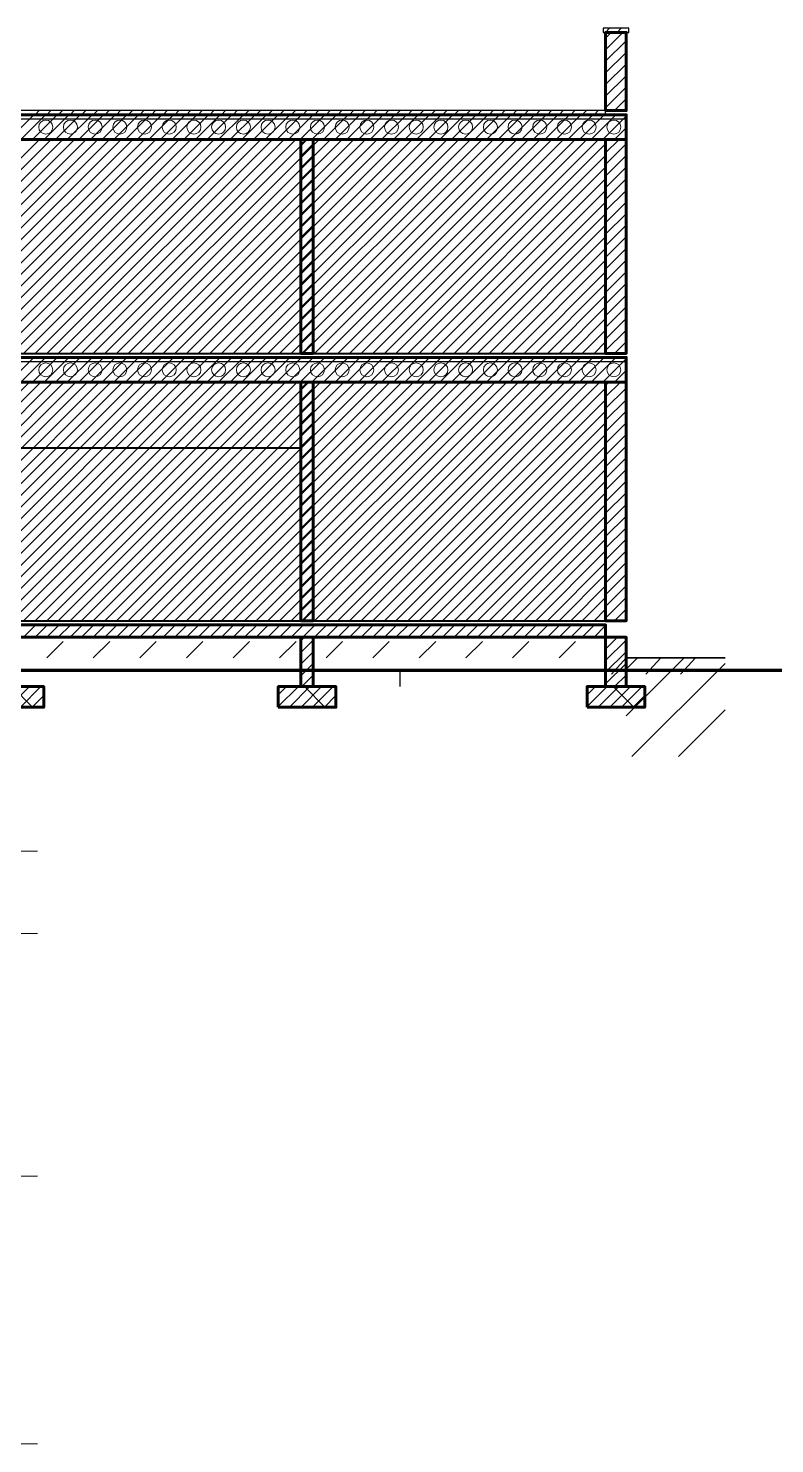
# Model space of a CAD drawing. Header units: metres. Extents: x -1.4 to 41.5, y -29.1 to 7.4.
# Drawn here: x 16.74 to 25.8, y -10 to 7.2 of the extents above; entities that cross this region are included whole.
import ezdxf

# ---------------------------------------------------------------- set-up
doc = ezdxf.new("R2010")
doc.units = ezdxf.units.M
for name, color, linetype, lineweight in [('hatch', 7, 'CONTINUOUS', 9), ('hatch-2', 7, 'CONTINUOUS', 9), ('hormigon', 7, 'CONTINUOUS', 30), ('marco', 7, 'CONTINUOUS', 70), ('marco-fino', 7, 'CONTINUOUS', 25), ('marco-medio', 7, 'CONTINUOUS', 40), ('muro-corte', 7, 'CONTINUOUS', 60), ('muro-fill', 7, 'CONTINUOUS', 25), ('nivel', 7, 'CONTINUOUS', 20), ('sombra', 7, 'CONTINUOUS', 5), ('tabique-fill', 7, 'CONTINUOUS', 30), ('terreno', 7, 'CONTINUOUS', 35)]:
    doc.layers.add(name, color=color, linetype=linetype, lineweight=lineweight)

msp = doc.modelspace()

# ---------------------------------------------------------------- linework, layer by layer
at = {"layer": 'hatch'}
for p, q in [((23.747, 7.15), (23.797, 7.2)), ((23.75, 6.94), (23.96, 7.15)), ((23.75, 7.081), (23.819, 7.15)), ((23.889, 7.15), (23.939, 7.2)), ((23.75, 6.799), (24, 7.049)), ((23.75, 6.657), (24, 6.907)), ((23.75, 6.516), (24, 6.766)), ((23.75, 6.374), (24, 6.624)), ((23.75, 6.233), (24, 6.483)), ((16.82, 6.15), (16.87, 6.2)), ((16.962, 6.15), (17.012, 6.2)), ((17.103, 6.15), (17.153, 6.2)), ((17.245, 6.15), (17.295, 6.2)), ((17.386, 6.15), (17.436, 6.2)), ((17.527, 6.15), (17.577, 6.2)), ((17.669, 6.15), (17.719, 6.2)), ((17.81, 6.15), (17.86, 6.2)), ((17.952, 6.15), (18.002, 6.2)), ((18.093, 6.15), (18.143, 6.2)), ((18.235, 6.15), (18.285, 6.2)), ((18.376, 6.15), (18.426, 6.2)), ((18.517, 6.15), (18.567, 6.2)), ((18.659, 6.15), (18.709, 6.2)), ((18.8, 6.15), (18.85, 6.2)), ((18.942, 6.15), (18.992, 6.2)), ((19.083, 6.15), (19.133, 6.2)), ((19.225, 6.15), (19.275, 6.2)), ((19.366, 6.15), (19.416, 6.2)), ((19.507, 6.15), (19.557, 6.2)), ((19.649, 6.15), (19.699, 6.2)), ((19.79, 6.15), (19.84, 6.2)), ((19.932, 6.15), (19.982, 6.2)), ((20.073, 6.15), (20.123, 6.2)), ((20.214, 6.15), (20.264, 6.2)), ((20.356, 6.15), (20.406, 6.2)), ((20.497, 6.15), (20.547, 6.2)), ((20.639, 6.15), (20.689, 6.2)), ((20.78, 6.15), (20.83, 6.2)), ((20.922, 6.15), (20.972, 6.2)), ((21.063, 6.15), (21.113, 6.2)), ((21.204, 6.15), (21.254, 6.2)), ((21.346, 6.15), (21.396, 6.2)), ((21.487, 6.15), (21.537, 6.2)), ((21.629, 6.15), (21.679, 6.2)), ((21.77, 6.15), (21.82, 6.2)), ((21.912, 6.15), (21.962, 6.2)), ((22.053, 6.15), (22.103, 6.2)), ((22.194, 6.15), (22.244, 6.2)), ((22.336, 6.15), (22.386, 6.2)), ((22.477, 6.15), (22.527, 6.2)), ((22.619, 6.15), (22.669, 6.2)), ((22.76, 6.15), (22.81, 6.2)), ((22.901, 6.15), (22.951, 6.2)), ((23.043, 6.15), (23.093, 6.2)), ((23.184, 6.15), (23.234, 6.2)), ((23.326, 6.15), (23.376, 6.2)), ((23.467, 6.15), (23.517, 6.2)), ((23.609, 6.15), (23.659, 6.2)), ((23.859, 6.2), (24, 6.341)), ((16.505, 5.85), (16.805, 6.15)), ((16.646, 5.85), (16.946, 6.15)), ((16.788, 5.85), (17.088, 6.15)), ((16.929, 5.85), (17.229, 6.15)), ((17.07, 5.85), (17.37, 6.15)), ((17.212, 5.85), (17.512, 6.15)), ((17.353, 5.85), (17.653, 6.15)), ((17.495, 5.85), (17.795, 6.15)), ((17.636, 5.85), (17.936, 6.15)), ((17.777, 5.85), (18.077, 6.15)), ((17.919, 5.85), (18.219, 6.15)), ((18.06, 5.85), (18.36, 6.15)), ((18.202, 5.85), (18.502, 6.15)), ((18.343, 5.85), (18.643, 6.15)), ((18.485, 5.85), (18.785, 6.15)), ((18.626, 5.85), (18.926, 6.15)), ((18.767, 5.85), (19.067, 6.15)), ((18.909, 5.85), (19.209, 6.15)), ((19.05, 5.85), (19.35, 6.15)), ((19.192, 5.85), (19.492, 6.15)), ((19.333, 5.85), (19.633, 6.15)), ((19.475, 5.85), (19.775, 6.15)), ((19.616, 5.85), (19.916, 6.15)), ((19.757, 5.85), (20.057, 6.15)), ((19.899, 5.85), (20.199, 6.15)), ((20.04, 5.85), (20.34, 6.15)), ((20.182, 5.85), (20.482, 6.15)), ((20.323, 5.85), (20.623, 6.15)), ((20.464, 5.85), (20.764, 6.15)), ((20.606, 5.85), (20.906, 6.15)), ((20.747, 5.85), (21.047, 6.15)), ((20.889, 5.85), (21.189, 6.15)), ((21.03, 5.85), (21.33, 6.15)), ((21.172, 5.85), (21.472, 6.15)), ((21.313, 5.85), (21.613, 6.15)), ((21.454, 5.85), (21.754, 6.15)), ((21.596, 5.85), (21.896, 6.15)), ((21.737, 5.85), (22.037, 6.15)), ((21.879, 5.85), (22.179, 6.15)), ((22.02, 5.85), (22.32, 6.15)), ((22.162, 5.85), (22.462, 6.15)), ((22.303, 5.85), (22.603, 6.15)), ((22.444, 5.85), (22.744, 6.15)), ((22.586, 5.85), (22.886, 6.15)), ((22.727, 5.85), (23.027, 6.15)), ((22.869, 5.85), (23.169, 6.15)), ((23.01, 5.85), (23.31, 6.15)), ((23.151, 5.85), (23.451, 6.15)), ((23.293, 5.85), (23.593, 6.15)), ((23.434, 5.85), (23.734, 6.15)), ((23.576, 5.85), (23.876, 6.15)), ((23.717, 5.85), (24, 6.133)), ((14.275, 3.25), (16.875, 5.85)), ((14.416, 3.25), (17.016, 5.85)), ((14.558, 3.25), (17.158, 5.85)), ((14.699, 3.25), (17.299, 5.85)), ((14.84, 3.25), (17.44, 5.85)), ((14.982, 3.25), (17.582, 5.85)), ((15.123, 3.25), (17.723, 5.85)), ((15.265, 3.25), (17.865, 5.85)), ((15.406, 3.25), (18.006, 5.85)), ((15.548, 3.25), (18.148, 5.85)), ((15.689, 3.25), (18.289, 5.85)), ((15.83, 3.25), (18.43, 5.85)), ((15.972, 3.25), (18.572, 5.85)), ((16.113, 3.25), (18.713, 5.85)), ((16.255, 3.25), (18.855, 5.85)), ((16.396, 3.25), (18.996, 5.85)), ((16.538, 3.25), (19.138, 5.85)), ((16.679, 3.25), (19.279, 5.85)), ((16.82, 3.25), (19.42, 5.85)), ((16.962, 3.25), (19.562, 5.85)), ((17.103, 3.25), (19.703, 5.85)), ((17.245, 3.25), (19.845, 5.85)), ((17.386, 3.25), (19.986, 5.85)), ((17.527, 3.25), (20.127, 5.85)), ((17.669, 3.25), (20.269, 5.85)), ((17.81, 3.25), (20.41, 5.85)), ((17.952, 3.25), (20.552, 5.85)), ((18.093, 3.25), (20.693, 5.85)), ((18.235, 3.25), (20.835, 5.85)), ((18.376, 3.25), (20.976, 5.85)), ((18.517, 3.25), (21.117, 5.85)), ((18.659, 3.25), (21.259, 5.85)), ((18.8, 3.25), (21.4, 5.85)), ((18.942, 3.25), (21.542, 5.85)), ((19.083, 3.25), (21.683, 5.85)), ((19.225, 3.25), (21.825, 5.85)), ((19.366, 3.25), (21.966, 5.85)), ((19.507, 3.25), (22.107, 5.85)), ((19.649, 3.25), (22.249, 5.85)), ((19.79, 3.25), (22.39, 5.85)), ((19.932, 3.25), (22.532, 5.85)), ((20.05, 5.787), (20.113, 5.85)), ((20.073, 3.25), (22.673, 5.85)), ((20.214, 3.25), (22.814, 5.85)), ((20.356, 3.25), (22.956, 5.85)), ((20.497, 3.25), (23.097, 5.85)), ((20.639, 3.25), (23.239, 5.85)), ((20.78, 3.25), (23.38, 5.85)), ((20.922, 3.25), (23.522, 5.85)), ((21.063, 3.25), (23.663, 5.85)), ((23.75, 5.687), (23.913, 5.85)), ((23.75, 5.828), (23.772, 5.85)), ((23.859, 5.85), (24, 5.991)), ((20.05, 5.646), (20.2, 5.796)), ((21.204, 3.25), (23.75, 5.796)), ((23.75, 5.546), (24, 5.796)), ((20.05, 5.504), (20.2, 5.654)), ((20.05, 5.363), (20.2, 5.513)), ((21.346, 3.25), (23.75, 5.654)), ((21.487, 3.25), (23.75, 5.513)), ((23.75, 5.404), (24, 5.654)), ((23.75, 5.263), (24, 5.513)), ((20.05, 5.221), (20.2, 5.371)), ((21.629, 3.25), (23.75, 5.371)), ((23.75, 5.121), (24, 5.371)), ((20.05, 5.08), (20.2, 5.23)), ((21.77, 3.25), (23.75, 5.23)), ((23.75, 4.98), (24, 5.23)), ((20.05, 4.938), (20.2, 5.088)), ((21.912, 3.25), (23.75, 5.088)), ((23.75, 4.838), (24, 5.088)), ((20.05, 4.797), (20.2, 4.947)), ((22.053, 3.25), (23.75, 4.947)), ((23.75, 4.697), (24, 4.947)), ((20.05, 4.656), (20.2, 4.806)), ((20.05, 4.514), (20.2, 4.664)), ((22.194, 3.25), (23.75, 4.806)), ((22.336, 3.25), (23.75, 4.664)), ((23.75, 4.556), (24, 4.806)), ((23.75, 4.414), (24, 4.664)), ((20.05, 4.373), (20.2, 4.523)), ((22.477, 3.25), (23.75, 4.523)), ((23.75, 4.273), (24, 4.523)), ((20.05, 4.231), (20.2, 4.381)), ((22.619, 3.25), (23.75, 4.381)), ((23.75, 4.131), (24, 4.381)), ((20.05, 4.09), (20.2, 4.24)), ((22.76, 3.25), (23.75, 4.24)), ((23.75, 3.99), (24, 4.24)), ((20.05, 3.949), (20.2, 4.099)), ((20.05, 3.807), (20.2, 3.957)), ((22.901, 3.25), (23.75, 4.099)), ((23.043, 3.25), (23.75, 3.957)), ((23.75, 3.849), (24, 4.099)), ((23.75, 3.707), (24, 3.957)), ((20.05, 3.666), (20.2, 3.816)), ((23.184, 3.25), (23.75, 3.816)), ((23.75, 3.566), (24, 3.816)), ((20.05, 3.524), (20.2, 3.674)), ((23.326, 3.25), (23.75, 3.674)), ((23.75, 3.424), (24, 3.674)), ((20.05, 3.383), (20.2, 3.533)), ((23.467, 3.25), (23.75, 3.533)), ((23.75, 3.283), (24, 3.533)), ((20.059, 3.25), (20.2, 3.391)), ((23.609, 3.25), (23.75, 3.391)), ((23.859, 3.25), (24, 3.391)), ((16.505, 2.9), (16.805, 3.2)), ((16.646, 2.9), (16.946, 3.2)), ((16.788, 2.9), (17.088, 3.2)), ((16.929, 2.9), (17.229, 3.2)), ((17.07, 2.9), (17.37, 3.2)), ((17.212, 2.9), (17.512, 3.2)), ((17.353, 2.9), (17.653, 3.2)), ((17.495, 2.9), (17.795, 3.2)), ((17.636, 2.9), (17.936, 3.2)), ((17.777, 2.9), (18.077, 3.2)), ((17.919, 2.9), (18.219, 3.2)), ((18.06, 2.9), (18.36, 3.2)), ((18.202, 2.9), (18.502, 3.2)), ((18.343, 2.9), (18.643, 3.2)), ((18.485, 2.9), (18.785, 3.2)), ((18.626, 2.9), (18.926, 3.2)), ((18.767, 2.9), (19.067, 3.2)), ((18.909, 2.9), (19.209, 3.2)), ((19.05, 2.9), (19.35, 3.2)), ((19.192, 2.9), (19.492, 3.2)), ((19.333, 2.9), (19.633, 3.2)), ((19.475, 2.9), (19.775, 3.2)), ((19.616, 2.9), (19.916, 3.2)), ((19.757, 2.9), (20.057, 3.2)), ((19.899, 2.9), (20.199, 3.2)), ((20.04, 2.9), (20.34, 3.2)), ((20.182, 2.9), (20.482, 3.2)), ((20.323, 2.9), (20.623, 3.2)), ((20.464, 2.9), (20.764, 3.2)), ((20.606, 2.9), (20.906, 3.2)), ((20.747, 2.9), (21.047, 3.2)), ((20.889, 2.9), (21.189, 3.2)), ((21.03, 2.9), (21.33, 3.2)), ((21.172, 2.9), (21.472, 3.2)), ((21.313, 2.9), (21.613, 3.2)), ((21.454, 2.9), (21.754, 3.2)), ((21.596, 2.9), (21.896, 3.2)), ((21.737, 2.9), (22.037, 3.2)), ((21.879, 2.9), (22.179, 3.2)), ((22.02, 2.9), (22.32, 3.2)), ((22.162, 2.9), (22.462, 3.2)), ((22.303, 2.9), (22.603, 3.2)), ((22.444, 2.9), (22.744, 3.2)), ((22.586, 2.9), (22.886, 3.2)), ((22.727, 2.9), (23.027, 3.2)), ((22.869, 2.9), (23.169, 3.2)), ((23.01, 2.9), (23.31, 3.2)), ((23.151, 2.9), (23.451, 3.2)), ((23.293, 2.9), (23.593, 3.2)), ((23.434, 2.9), (23.734, 3.2)), ((23.576, 2.9), (23.876, 3.2)), ((23.717, 2.9), (24, 3.183)), ((23.859, 2.9), (24, 3.041)), ((13.851, 0), (16.751, 2.9)), ((13.992, 0), (16.892, 2.9)), ((14.133, 0), (17.033, 2.9)), ((14.275, 0), (17.175, 2.9)), ((14.416, 0), (17.316, 2.9)), ((14.558, 0), (17.458, 2.9)), ((14.699, 0), (17.599, 2.9)), ((14.84, 0), (17.74, 2.9)), ((14.982, 0), (17.882, 2.9)), ((15.123, 0), (18.023, 2.9)), ((15.265, 0), (18.165, 2.9)), ((15.406, 0), (18.306, 2.9)), ((15.548, 0), (18.448, 2.9)), ((15.689, 0), (18.589, 2.9)), ((15.83, 0), (18.73, 2.9)), ((15.972, 0), (18.872, 2.9)), ((16.113, 0), (19.013, 2.9)), ((16.255, 0), (19.155, 2.9)), ((16.396, 0), (19.296, 2.9)), ((16.538, 0), (19.438, 2.9)), ((16.679, 0), (19.579, 2.9)), ((16.82, 0), (19.72, 2.9)), ((16.962, 0), (19.862, 2.9)), ((17.103, 0), (20.003, 2.9)), ((17.245, 0), (20.145, 2.9)), ((17.386, 0), (20.286, 2.9)), ((17.527, 0), (20.427, 2.9)), ((17.669, 0), (20.569, 2.9)), ((17.81, 0), (20.71, 2.9)), ((17.952, 0), (20.852, 2.9)), ((18.093, 0), (20.993, 2.9)), ((18.235, 0), (21.135, 2.9)), ((18.376, 0), (21.276, 2.9)), ((18.517, 0), (21.417, 2.9)), ((18.659, 0), (21.559, 2.9)), ((18.8, 0), (21.7, 2.9)), ((18.942, 0), (21.842, 2.9)), ((19.083, 0), (21.983, 2.9)), ((19.225, 0), (22.125, 2.9)), ((19.366, 0), (22.266, 2.9)), ((19.507, 0), (22.407, 2.9)), ((19.649, 0), (22.549, 2.9)), ((19.79, 0), (22.69, 2.9)), ((19.932, 0), (22.832, 2.9)), ((20.05, 2.82), (20.13, 2.9)), ((20.05, 2.678), (20.2, 2.828)), ((20.073, 0), (22.973, 2.9)), ((20.214, 0), (23.114, 2.9)), ((20.356, 0), (23.256, 2.9)), ((20.497, 0), (23.397, 2.9)), ((20.639, 0), (23.539, 2.9)), ((20.78, 0), (23.68, 2.9)), ((20.922, 0), (23.75, 2.828)), ((23.75, 2.72), (23.93, 2.9)), ((23.75, 2.861), (23.789, 2.9)), ((23.75, 2.578), (24, 2.828)), ((20.05, 2.537), (20.2, 2.687)), ((21.063, 0), (23.75, 2.687)), ((23.75, 2.437), (24, 2.687)), ((20.05, 2.396), (20.2, 2.546)), ((21.204, 0), (23.75, 2.546)), ((23.75, 2.296), (24, 2.546)), ((20.05, 2.254), (20.2, 2.404)), ((20.05, 2.113), (20.2, 2.263)), ((21.346, 0), (23.75, 2.404)), ((21.487, 0), (23.75, 2.263)), ((23.75, 2.154), (24, 2.404)), ((23.75, 2.013), (24, 2.263)), ((20.05, 1.971), (20.2, 2.121)), ((21.629, 0), (23.75, 2.121)), ((23.75, 1.871), (24, 2.121)), ((20.05, 1.83), (20.2, 1.98)), ((21.77, 0), (23.75, 1.98)), ((23.75, 1.73), (24, 1.98)), ((20.05, 1.688), (20.2, 1.838)), ((21.912, 0), (23.75, 1.838)), ((23.75, 1.588), (24, 1.838)), ((20.05, 1.547), (20.2, 1.697)), ((20.05, 1.406), (20.2, 1.556)), ((22.053, 0), (23.75, 1.697)), ((22.194, 0), (23.75, 1.556)), ((23.75, 1.447), (24, 1.697)), ((23.75, 1.306), (24, 1.556)), ((20.05, 1.264), (20.2, 1.414)), ((22.336, 0), (23.75, 1.414)), ((23.75, 1.164), (24, 1.414)), ((20.05, 1.123), (20.2, 1.273)), ((22.477, 0), (23.75, 1.273)), ((23.75, 1.023), (24, 1.273)), ((20.05, 0.981), (20.2, 1.131)), ((22.619, 0), (23.75, 1.131)), ((23.75, 0.881), (24, 1.131)), ((20.05, 0.84), (20.2, 0.99)), ((22.76, 0), (23.75, 0.99)), ((23.75, 0.74), (24, 0.99)), ((20.05, 0.699), (20.2, 0.849)), ((20.05, 0.557), (20.2, 0.707)), ((22.901, 0), (23.75, 0.849)), ((23.043, 0), (23.75, 0.707)), ((23.75, 0.599), (24, 0.849)), ((23.75, 0.457), (24, 0.707)), ((20.05, 0.416), (20.2, 0.566)), ((23.184, 0), (23.75, 0.566)), ((23.75, 0.316), (24, 0.566)), ((20.05, 0.274), (20.2, 0.424)), ((23.326, 0), (23.75, 0.424)), ((23.75, 0.174), (24, 0.424)), ((20.05, 0.133), (20.2, 0.283)), ((23.467, 0), (23.75, 0.283)), ((23.75, 0.033), (24, 0.283)), ((20.059, 0), (20.2, 0.141)), ((23.609, 0), (23.75, 0.141)), ((23.859, 0), (24, 0.141)), ((16.679, -0.2), (16.829, -0.05)), ((16.82, -0.2), (16.97, -0.05)), ((16.962, -0.2), (17.112, -0.05)), ((17.103, -0.2), (17.253, -0.05)), ((17.245, -0.2), (17.395, -0.05)), ((17.386, -0.2), (17.536, -0.05)), ((17.527, -0.2), (17.677, -0.05)), ((17.669, -0.2), (17.819, -0.05)), ((17.81, -0.2), (17.96, -0.05)), ((17.952, -0.2), (18.102, -0.05)), ((18.093, -0.2), (18.243, -0.05)), ((18.235, -0.2), (18.385, -0.05)), ((18.376, -0.2), (18.526, -0.05)), ((18.517, -0.2), (18.667, -0.05)), ((18.659, -0.2), (18.809, -0.05)), ((18.8, -0.2), (18.95, -0.05)), ((18.942, -0.2), (19.092, -0.05)), ((19.083, -0.2), (19.233, -0.05)), ((19.225, -0.2), (19.375, -0.05)), ((19.366, -0.2), (19.516, -0.05)), ((19.507, -0.2), (19.657, -0.05)), ((19.649, -0.2), (19.799, -0.05)), ((19.79, -0.2), (19.94, -0.05)), ((19.932, -0.2), (20.082, -0.05)), ((20.073, -0.2), (20.223, -0.05)), ((20.214, -0.2), (20.364, -0.05)), ((20.356, -0.2), (20.506, -0.05)), ((20.497, -0.2), (20.647, -0.05)), ((20.639, -0.2), (20.789, -0.05)), ((20.78, -0.2), (20.93, -0.05)), ((20.922, -0.2), (21.072, -0.05)), ((21.063, -0.2), (21.213, -0.05)), ((21.204, -0.2), (21.354, -0.05)), ((21.346, -0.2), (21.496, -0.05)), ((21.487, -0.2), (21.637, -0.05)), ((21.629, -0.2), (21.779, -0.05)), ((21.77, -0.2), (21.92, -0.05)), ((21.912, -0.2), (22.062, -0.05)), ((22.053, -0.2), (22.203, -0.05)), ((22.194, -0.2), (22.344, -0.05)), ((22.336, -0.2), (22.486, -0.05)), ((22.477, -0.2), (22.627, -0.05)), ((22.619, -0.2), (22.769, -0.05)), ((22.76, -0.2), (22.91, -0.05)), ((22.901, -0.2), (23.051, -0.05)), ((23.043, -0.2), (23.193, -0.05)), ((23.184, -0.2), (23.334, -0.05)), ((23.326, -0.2), (23.476, -0.05)), ((23.467, -0.2), (23.617, -0.05)), ((23.609, -0.2), (23.75, -0.059)), ((16.962, -0.45), (17.162, -0.25)), ((17.527, -0.45), (17.727, -0.25)), ((18.093, -0.45), (18.293, -0.25)), ((18.659, -0.45), (18.859, -0.25)), ((19.225, -0.45), (19.425, -0.25)), ((19.79, -0.45), (19.99, -0.25)), ((20.05, -0.243), (20.093, -0.2)), ((20.05, -0.384), (20.2, -0.234)), ((20.356, -0.45), (20.556, -0.25)), ((20.922, -0.45), (21.122, -0.25)), ((21.487, -0.45), (21.687, -0.25)), ((22.053, -0.45), (22.253, -0.25)), ((22.619, -0.45), (22.819, -0.25)), ((23.184, -0.45), (23.384, -0.25)), ((23.75, -0.343), (23.893, -0.2)), ((23.75, -0.201), (23.751, -0.2)), ((23.75, -0.484), (24, -0.234)), ((20.05, -0.526), (20.2, -0.376)), ((23.75, -0.626), (24, -0.376)), ((20.05, -0.667), (20.2, -0.517)), ((20.059, -0.8), (20.2, -0.659)), ((23.75, -0.767), (24, -0.517)), ((23.859, -0.8), (24, -0.659)), ((16.501, -1.05), (16.751, -0.8)), ((16.541, -0.8), (16.791, -1.05)), ((16.642, -1.05), (16.892, -0.8)), ((19.775, -1.043), (20.018, -0.8)), ((19.775, -0.901), (19.876, -0.8)), ((19.909, -1.05), (20.159, -0.8)), ((20.051, -1.05), (20.301, -0.8)), ((20.091, -0.8), (20.341, -1.05)), ((20.192, -1.05), (20.442, -0.8)), ((23.525, -1.043), (23.768, -0.8)), ((23.525, -0.901), (23.626, -0.8)), ((23.659, -1.05), (23.909, -0.8)), ((23.801, -1.05), (24.051, -0.8)), ((23.841, -0.8), (24.091, -1.05)), ((23.942, -1.05), (24.192, -0.8)), ((16.784, -1.05), (16.925, -0.909)), ((20.334, -1.05), (20.475, -0.909)), ((24.084, -1.05), (24.225, -0.909))]:
    msp.add_line(p, q, dxfattribs=at)
at = {"layer": 'hatch-2'}
for centre in [(16.95, 6), (17.25, 6), (17.55, 6), (17.85, 6), (18.15, 6), (18.45, 6), (18.75, 6), (19.05, 6), (19.35, 6), (19.65, 6), (19.95, 6), (20.25, 6), (20.55, 6), (20.85, 6), (21.15, 6), (21.45, 6), (21.75, 6), (22.05, 6), (22.35, 6), (22.65, 6), (22.95, 6), (23.25, 6), (23.55, 6), (23.85, 6), (16.95, 3.05), (17.25, 3.05), (17.55, 3.05), (17.85, 3.05), (18.15, 3.05), (18.45, 3.05), (18.75, 3.05), (19.05, 3.05), (19.35, 3.05), (19.65, 3.05), (19.95, 3.05), (20.25, 3.05), (20.55, 3.05), (20.85, 3.05), (21.15, 3.05), (21.45, 3.05), (21.75, 3.05), (22.05, 3.05), (22.35, 3.05), (22.65, 3.05), (22.95, 3.05), (23.25, 3.05), (23.55, 3.05), (23.85, 3.05)]:
    msp.add_circle(centre, 0.085, dxfattribs=at)
at = {"layer": 'hormigon'}
for points in [[(23.72, 7.15), (24.03, 7.15), (24.03, 7.2), (23.72, 7.2)], [(0.25, 6.15), (23.75, 6.15), (23.75, 6.2), (0.25, 6.2)], [(0, 5.85), (24, 5.85), (24, 6.15), (0, 6.15)], [(0, 2.9), (24, 2.9), (24, 3.2), (0, 3.2)], [(0.25, -0.2), (23.75, -0.2), (23.75, -0.05), (0.25, -0.05)], [(20.05, -0.8), (20.2, -0.8), (20.2, -0.2), (20.05, -0.2)], [(23.75, -0.8), (24, -0.8), (24, -0.2), (23.75, -0.2)], [(16.225, -1.05), (16.925, -1.05), (16.925, -0.8), (16.225, -0.8)], [(19.775, -1.05), (20.475, -1.05), (20.475, -0.8), (19.775, -0.8)], [(23.525, -1.05), (24.225, -1.05), (24.225, -0.8), (23.525, -0.8)]]:
    msp.add_lwpolyline(points, close=True, dxfattribs=at)
at = {"layer": 'marco'}
msp.add_line((1.25, -0.6), (41.45, -0.6), dxfattribs=at)
at = {"layer": 'marco-fino'}
for p, q in [((0, 6.1), (24, 6.1)), ((0, 3.15), (24, 3.15)), ((20.05, 0), (20.05, 2.9)), ((21.25, -0.6), (21.25, -0.8))]:
    msp.add_line(p, q, dxfattribs=at)
for points in [[(0.25, 3.25), (23.75, 3.25), (23.75, 5.85), (0.25, 5.85)], [(0.25, 0), (23.75, 0), (23.75, 2.9), (0.25, 2.9)]]:
    msp.add_lwpolyline(points, close=True, dxfattribs=at)
at = {"layer": 'marco-medio'}
for p, q in [((0.25, 3.25), (23.75, 3.25)), ((16.65, 2.1), (20.05, 2.1)), ((0.25, 0), (23.75, 0))]:
    msp.add_line(p, q, dxfattribs=at)
at = {"layer": 'muro-corte'}
for points in [[(23.75, 6.2), (24, 6.2), (24, 7.15), (23.75, 7.15)], [(0, 5.85), (24, 5.85), (24, 6.15), (0, 6.15)], [(20.05, 3.25), (20.2, 3.25), (20.2, 5.85), (20.05, 5.85)], [(23.75, 3.25), (24, 3.25), (24, 5.85), (23.75, 5.85)], [(0, 2.9), (24, 2.9), (24, 3.2), (0, 3.2)], [(20.05, 0), (20.2, 0), (20.2, 2.9), (20.05, 2.9)], [(23.75, 0), (24, 0), (24, 2.9), (23.75, 2.9)], [(0.25, -0.2), (23.75, -0.2), (23.75, -0.05), (0.25, -0.05)], [(20.05, -0.8), (20.2, -0.8), (20.2, -0.2), (20.05, -0.2)], [(23.75, -0.8), (24, -0.8), (24, -0.2), (23.75, -0.2)], [(16.225, -1.05), (16.925, -1.05), (16.925, -0.8), (16.225, -0.8)], [(19.775, -1.05), (20.475, -1.05), (20.475, -0.8), (19.775, -0.8)], [(23.525, -1.05), (24.225, -1.05), (24.225, -0.8), (23.525, -0.8)]]:
    msp.add_lwpolyline(points, close=True, dxfattribs=at)
at = {"layer": 'muro-fill'}
for points in [[(23.75, 6.2), (24, 6.2), (24, 7.15), (23.75, 7.15)], [(23.75, 3.25), (24, 3.25), (24, 5.85), (23.75, 5.85)], [(23.75, 0), (24, 0), (24, 2.9), (23.75, 2.9)]]:
    msp.add_lwpolyline(points, close=True, dxfattribs=at)
at = {"layer": 'nivel'}
for p, q in [((15.55, -2.8), (16.85, -2.8)), ((15.55, -3.8), (16.85, -3.8)), ((15.55, -6.75), (16.85, -6.75)), ((15.55, -10), (16.85, -10))]:
    msp.add_line(p, q, dxfattribs=at)
at = {"layer": 'sombra'}
for points in [[(0.25, 3.25), (23.75, 3.25), (23.75, 5.85), (0.25, 5.85)], [(0.25, 0), (23.75, 0), (23.75, 2.9), (0.25, 2.9)]]:
    msp.add_lwpolyline(points, close=True, dxfattribs=at)
at = {"layer": 'tabique-fill'}
for points in [[(20.05, 3.25), (20.2, 3.25), (20.2, 5.85), (20.05, 5.85)], [(20.05, 0), (20.2, 0), (20.2, 2.9), (20.05, 2.9)]]:
    msp.add_lwpolyline(points, close=True, dxfattribs=at)
at = {"layer": 'terreno'}
for p, q in [((24, -0.45), (23.82, -0.65)), ((24, -0.45), (25.2, -0.45)), ((24, -1.153), (24.703, -0.45)), ((24, -0.587), (24.137, -0.45)), ((24.42, -0.45), (24.24, -0.65)), ((24.84, -0.45), (24.66, -0.65)), ((24.069, -1.65), (25.2, -0.519)), ((24.634, -1.65), (25.2, -1.084))]:
    msp.add_line(p, q, dxfattribs=at)

doc.saveas('drawing.dxf')
